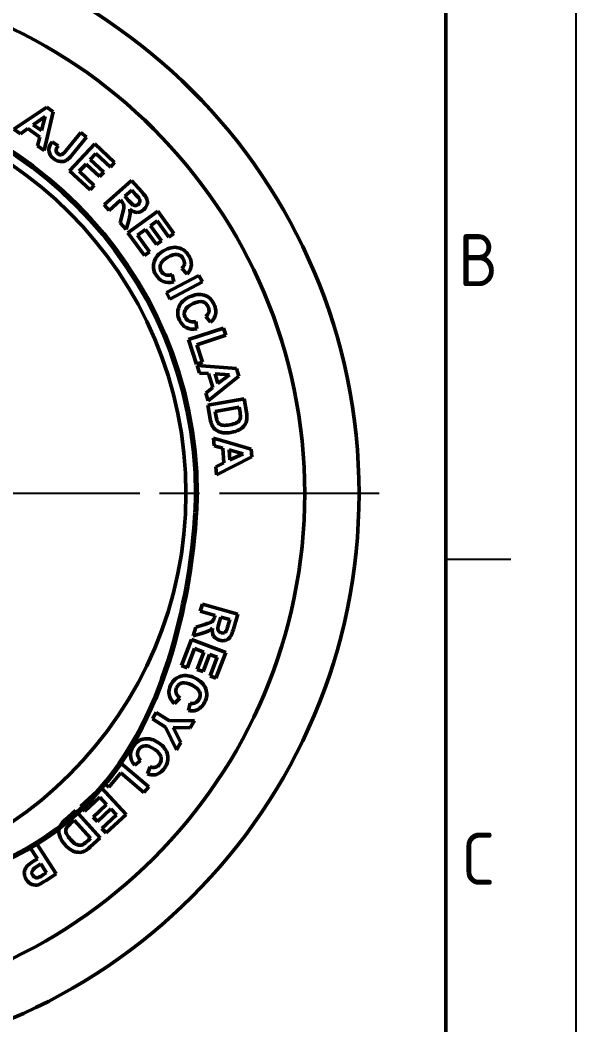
# Model space of a CAD drawing. Extents: x 0 to 616, y 0 to 436.
# Drawn here: x 553.8 to 616.4, y 233 to 346.3 of the extents above; entities that cross this region are included whole.
import ezdxf
from ezdxf.enums import TextEntityAlignment as Align

# ---------------------------------------------------------------- set-up
doc = ezdxf.new("R2010")
doc.units = 0
doc.header["$LTSCALE"] = 1.5
doc.linetypes.add('AM_ISO08W050', pattern=[18, 12, -1.5, 3, -1.5])
doc.layers.get('0').update_dxf_attribs({"linetype": 'CONTINUOUS'})
for name, color, linetype, lineweight in [('AM_0', 7, 'CONTINUOUS', 50), ('AM_7', 4, 'AM_ISO08W050', 25), ('AM_BOR', 7, 'CONTINUOUS', 50)]:
    doc.layers.add(name, color=color, linetype=linetype, lineweight=lineweight)
doc.styles.add('ACISOTS', font='isocp.shx', dxfattribs={"height": 1})

# ---------------------------------------------------------------- blocks, each defined once
blk = doc.blocks.new('A3 ZTL')
blk.add_line((401.174, 9.785), (401.174, 280.822))
at = {"layer": 'AM_BOR', "color": 135, "lineweight": 25}
for p, q in [((410.959, 290.607), (410.959, 0)), ((406.067, 190.313), (401.174, 190.313))]:
    blk.add_line(p, q, dxfattribs=at)
at = {"layer": 'AM_BOR', "color": 135, "lineweight": 25, "style": 'ACISOTS'}
for s, p in [('B', (403.62, 212.818)), ('C', (403.62, 167.808))]:
    blk.add_text(s, height=3.914, dxfattribs=at).set_placement(p, align=Align.MIDDLE)

msp = doc.modelspace()

# ---------------------------------------------------------------- linework, layer by layer
at = {"layer": 'AM_0'}
for radius in [64.3, 58.175, 44.79]:
    msp.add_circle((527.683, 292.885), radius, dxfattribs=at)
at = {"layer": 'AM_0', "color": 7, "lineweight": 70}
msp.add_open_spline([(527.683, 338.867), (553.073, 338.867), (573.665, 318.276), (573.665, 292.885), (573.665, 292.885), (573.665, 267.494), (553.073, 246.903), (527.683, 246.903), (527.683, 246.903), (502.292, 246.903), (481.7, 267.494), (481.7, 292.885), (481.7, 292.885), (481.7, 318.276), (502.292, 338.867), (527.683, 338.867)], degree=3, knots=[0, 0, 0, 0, 0.25, 0.25, 0.25, 0.375, 0.5, 0.5, 0.5, 0.625, 0.75, 0.75, 0.75, 0.875, 1, 1, 1, 1], dxfattribs=at)
at = {"layer": 'AM_0', "color": 7}
for points in [[(553.077, 333.988), (553.077, 333.988), (556.781, 336.46), (556.781, 336.46)], [(557.506, 335.952), (557.506, 335.952), (556.488, 331.6), (556.488, 331.6)], [(556.781, 336.46), (556.781, 336.46), (557.506, 335.952), (557.506, 335.952)], [(556.58, 335.419), (556.58, 335.419), (555.238, 334.478), (555.238, 334.478)], [(555.238, 334.478), (555.238, 334.478), (556.165, 333.829), (556.165, 333.829)], [(556.165, 333.829), (556.165, 333.829), (556.58, 335.419), (556.58, 335.419)], [(553.805, 333.478), (553.805, 333.478), (553.077, 333.988), (553.077, 333.988)], [(554.626, 334.054), (554.626, 334.054), (553.805, 333.478), (553.805, 333.478)], [(555.985, 333.103), (555.985, 333.103), (554.626, 334.054), (554.626, 334.054)], [(558.925, 331.546), (558.925, 331.546), (560.611, 333.628), (560.611, 333.628)], [(560.611, 333.628), (560.611, 333.628), (561.261, 333.103), (561.261, 333.103)], [(555.741, 332.123), (555.741, 332.123), (555.985, 333.103), (555.985, 333.103)], [(556.488, 331.6), (556.488, 331.6), (555.741, 332.123), (555.741, 332.123)], [(557.018, 331.552), (556.991, 331.868), (557.115, 332.2), (557.393, 332.545)], [(557.393, 332.545), (557.393, 332.545), (558.064, 332.119), (558.064, 332.119)], [(558.064, 332.119), (557.922, 331.928), (557.843, 331.776), (557.828, 331.661)], [(559.346, 329.295), (559.346, 329.295), (562.176, 332.329), (562.176, 332.329)], [(561.261, 333.103), (561.261, 333.103), (559.608, 331.061), (559.608, 331.061)], [(562.176, 332.329), (562.176, 332.329), (564.426, 330.231), (564.426, 330.231)], [(557.536, 330.689), (557.218, 330.947), (557.045, 331.234), (557.018, 331.552)], [(557.828, 331.661), (557.805, 331.489), (557.865, 331.344), (558.009, 331.228)], [(558.009, 331.228), (558.154, 331.11), (558.29, 331.068), (558.417, 331.103)], [(558.417, 331.103), (558.544, 331.137), (558.713, 331.285), (558.925, 331.546)], [(559.608, 331.061), (559.392, 330.795), (559.201, 330.609), (559.039, 330.503)], [(562.31, 331.244), (562.31, 331.244), (561.682, 330.572), (561.682, 330.572)], [(563.947, 329.718), (563.947, 329.718), (562.31, 331.244), (562.31, 331.244)], [(558.33, 330.329), (558.071, 330.349), (557.807, 330.47), (557.536, 330.689)], [(559.039, 330.503), (558.824, 330.366), (558.587, 330.308), (558.33, 330.329)], [(561.206, 330.061), (561.206, 330.061), (560.436, 329.235), (560.436, 329.235)], [(562.729, 328.641), (562.729, 328.641), (561.206, 330.061), (561.206, 330.061)], [(561.682, 330.572), (561.682, 330.572), (563.206, 329.151), (563.206, 329.151)], [(564.426, 330.231), (564.426, 330.231), (563.947, 329.718), (563.947, 329.718)], [(561.654, 327.143), (561.654, 327.143), (559.346, 329.295), (559.346, 329.295)], [(560.436, 329.235), (560.436, 329.235), (562.131, 327.655), (562.131, 327.655)], [(563.206, 329.151), (563.206, 329.151), (562.729, 328.641), (562.729, 328.641)], [(562.131, 327.655), (562.131, 327.655), (561.654, 327.143), (561.654, 327.143)], [(563.233, 325.442), (563.233, 325.442), (566.316, 328.218), (566.316, 328.218)], [(566.316, 328.218), (566.316, 328.218), (567.497, 326.907), (567.497, 326.907)], [(566.355, 327.125), (566.355, 327.125), (565.574, 326.421), (565.574, 326.421)], [(565.574, 326.421), (565.574, 326.421), (565.988, 325.961), (565.988, 325.961)], [(566.792, 326.64), (566.792, 326.64), (566.355, 327.125), (566.355, 327.125)], [(567.192, 326.176), (567.153, 326.232), (567.02, 326.387), (566.792, 326.64)], [(567.497, 326.907), (567.793, 326.578), (567.981, 326.314), (568.06, 326.114)], [(563.794, 324.819), (563.794, 324.819), (563.233, 325.442), (563.233, 325.442)], [(565.081, 325.978), (565.081, 325.978), (563.794, 324.819), (563.794, 324.819)], [(565.194, 325.852), (565.194, 325.852), (565.081, 325.978), (565.081, 325.978)], [(565.442, 325.507), (565.406, 325.594), (565.323, 325.709), (565.194, 325.852)], [(565.483, 325.204), (565.492, 325.319), (565.478, 325.42), (565.442, 325.507)], [(565.988, 325.961), (566.257, 325.662), (566.437, 325.487), (566.529, 325.435)], [(566.529, 325.435), (566.621, 325.383), (566.717, 325.365), (566.817, 325.378)], [(566.817, 325.378), (566.917, 325.392), (567.013, 325.439), (567.105, 325.523)], [(567.105, 325.523), (567.209, 325.617), (567.268, 325.72), (567.282, 325.832)], [(567.282, 325.832), (567.296, 325.945), (567.265, 326.06), (567.192, 326.176)], [(568.088, 325.49), (568.027, 325.272), (567.905, 325.082), (567.723, 324.918)], [(568.06, 326.114), (568.139, 325.915), (568.148, 325.707), (568.088, 325.49)], [(565.059, 323.414), (565.059, 323.414), (565.325, 324.468), (565.325, 324.468)], [(565.325, 324.468), (565.42, 324.844), (565.473, 325.089), (565.483, 325.204)], [(565.934, 322.286), (565.934, 322.286), (569.291, 324.724), (569.291, 324.724)], [(566.173, 324.392), (566.158, 324.22), (566.097, 323.952), (565.991, 323.588)], [(566.966, 324.605), (566.693, 324.606), (566.414, 324.724), (566.132, 324.96)], [(566.132, 324.96), (566.174, 324.753), (566.188, 324.565), (566.173, 324.392)], [(567.723, 324.918), (567.492, 324.71), (567.238, 324.605), (566.966, 324.605)], [(569.291, 324.724), (569.291, 324.724), (571.099, 322.236), (571.099, 322.236)], [(565.729, 322.669), (565.729, 322.669), (565.059, 323.414), (565.059, 323.414)], [(565.991, 323.588), (565.991, 323.588), (565.729, 322.669), (565.729, 322.669)], [(569.215, 323.634), (569.215, 323.634), (568.471, 323.093), (568.471, 323.093)], [(568.471, 323.093), (568.471, 323.093), (569.695, 321.408), (569.695, 321.408)], [(570.531, 321.823), (570.531, 321.823), (569.215, 323.634), (569.215, 323.634)], [(567.788, 319.733), (567.788, 319.733), (565.934, 322.286), (565.934, 322.286)], [(567.906, 322.683), (567.906, 322.683), (566.992, 322.019), (566.992, 322.019)], [(566.992, 322.019), (566.992, 322.019), (568.354, 320.144), (568.354, 320.144)], [(569.13, 320.998), (569.13, 320.998), (567.906, 322.683), (567.906, 322.683)], [(571.099, 322.236), (571.099, 322.236), (570.531, 321.823), (570.531, 321.823)], [(569.695, 321.408), (569.695, 321.408), (569.13, 320.998), (569.13, 320.998)], [(569.947, 320.278), (570.545, 320.624), (571.098, 320.737), (571.608, 320.62)], [(568.354, 320.144), (568.354, 320.144), (567.788, 319.733), (567.788, 319.733)], [(568.876, 319.045), (569.025, 319.541), (569.382, 319.952), (569.947, 320.278)], [(571.505, 319.849), (571.219, 319.905), (570.861, 319.809), (570.433, 319.562)], [(572.166, 319.367), (572.013, 319.633), (571.792, 319.794), (571.505, 319.849)], [(571.608, 320.62), (572.117, 320.502), (572.517, 320.191), (572.807, 319.688)], [(572.807, 319.688), (573.061, 319.248), (573.138, 318.816), (573.036, 318.392)], [(569.066, 317.587), (568.791, 318.064), (568.728, 318.55), (568.876, 319.045)], [(569.604, 318.756), (569.505, 318.481), (569.531, 318.213), (569.682, 317.952)], [(570.433, 319.562), (569.978, 319.299), (569.702, 319.031), (569.604, 318.756)], [(572, 318.261), (572.163, 318.411), (572.259, 318.584), (572.288, 318.782)], [(572.288, 318.782), (572.318, 318.979), (572.277, 319.174), (572.166, 319.367)], [(569.903, 316.797), (569.569, 316.938), (569.289, 317.201), (569.066, 317.587)], [(569.682, 317.952), (569.794, 317.759), (569.95, 317.629), (570.153, 317.561)], [(570.153, 317.561), (570.356, 317.493), (570.607, 317.504), (570.904, 317.595)], [(570.272, 315.554), (570.272, 315.554), (573.936, 317.502), (573.936, 317.502)], [(570.904, 317.595), (570.904, 317.595), (571.088, 316.764), (571.088, 316.764)], [(572.587, 317.642), (572.587, 317.642), (572, 318.261), (572, 318.261)], [(573.036, 318.392), (572.977, 318.139), (572.827, 317.89), (572.587, 317.642)], [(573.936, 317.502), (573.936, 317.502), (574.329, 316.762), (574.329, 316.762)], [(571.088, 316.764), (570.633, 316.645), (570.238, 316.656), (569.903, 316.797)], [(574.329, 316.762), (574.329, 316.762), (570.665, 314.814), (570.665, 314.814)], [(570.665, 314.814), (570.665, 314.814), (570.272, 315.554), (570.272, 315.554)], [(571.673, 313.932), (571.865, 314.412), (572.257, 314.791), (572.848, 315.067)], [(572.848, 315.067), (573.474, 315.359), (574.035, 315.423), (574.532, 315.262)], [(574.532, 315.262), (575.029, 315.1), (575.4, 314.756), (575.646, 314.229)], [(571.736, 312.462), (571.503, 312.961), (571.483, 313.452), (571.673, 313.932)], [(573.27, 314.311), (572.794, 314.089), (572.495, 313.846), (572.373, 313.58)], [(574.363, 314.504), (574.082, 314.584), (573.718, 314.52), (573.27, 314.311)], [(574.979, 313.965), (574.849, 314.244), (574.644, 314.424), (574.363, 314.504)], [(575.05, 313.372), (575.097, 313.566), (575.073, 313.764), (574.979, 313.965)], [(575.646, 314.229), (575.86, 313.769), (575.899, 313.332), (575.761, 312.918)], [(572.373, 313.58), (572.251, 313.315), (572.254, 313.046), (572.381, 312.773)], [(574.718, 312.878), (574.892, 313.013), (575.003, 313.178), (575.05, 313.372)], [(575.248, 312.21), (575.248, 312.21), (574.718, 312.878), (574.718, 312.878)], [(575.761, 312.918), (575.681, 312.672), (575.509, 312.436), (575.248, 312.21)], [(572.501, 311.603), (572.18, 311.772), (571.924, 312.059), (571.736, 312.462)], [(572.381, 312.773), (572.476, 312.571), (572.62, 312.427), (572.817, 312.342)], [(572.817, 312.342), (573.012, 312.256), (573.263, 312.246), (573.568, 312.31)], [(573.568, 312.31), (573.568, 312.31), (573.678, 311.466), (573.678, 311.466)], [(573.678, 311.466), (573.215, 311.388), (572.823, 311.433), (572.501, 311.603)], [(572.774, 310.264), (572.774, 310.264), (576.688, 311.536), (576.688, 311.536)], [(576.947, 310.739), (576.947, 310.739), (573.698, 309.684), (573.698, 309.684)], [(576.688, 311.536), (576.688, 311.536), (576.947, 310.739), (576.947, 310.739)], [(573.676, 307.487), (573.676, 307.487), (572.774, 310.264), (572.774, 310.264)], [(573.698, 309.684), (573.698, 309.684), (574.342, 307.703), (574.342, 307.703)], [(574.342, 307.703), (574.342, 307.703), (573.676, 307.487), (573.676, 307.487)], [(574.003, 306.475), (574.003, 306.475), (573.743, 307.325), (573.743, 307.325)], [(573.743, 307.325), (573.743, 307.325), (578.183, 306.992), (578.183, 306.992)], [(575.004, 306.423), (575.004, 306.423), (574.003, 306.475), (574.003, 306.475)], [(578.442, 306.145), (578.442, 306.145), (574.96, 303.343), (574.96, 303.343)], [(575.489, 304.837), (575.489, 304.837), (575.004, 306.423), (575.004, 306.423)], [(577.384, 306.295), (577.384, 306.295), (575.748, 306.381), (575.748, 306.381)], [(575.748, 306.381), (575.748, 306.381), (576.079, 305.298), (576.079, 305.298)], [(576.079, 305.298), (576.079, 305.298), (577.384, 306.295), (577.384, 306.295)], [(578.183, 306.992), (578.183, 306.992), (578.442, 306.145), (578.442, 306.145)], [(574.693, 304.215), (574.693, 304.215), (575.489, 304.837), (575.489, 304.837)], [(574.96, 303.343), (574.96, 303.343), (574.693, 304.215), (574.693, 304.215)], [(574.929, 302.854), (574.929, 302.854), (579.016, 303.575), (579.016, 303.575)], [(575.203, 301.303), (575.203, 301.303), (574.929, 302.854), (574.929, 302.854)], [(578.469, 302.628), (578.469, 302.628), (575.764, 302.151), (575.764, 302.151)], [(578.535, 302.258), (578.535, 302.258), (578.469, 302.628), (578.469, 302.628)], [(579.016, 303.575), (579.016, 303.575), (579.281, 302.067), (579.281, 302.067)], [(575.764, 302.151), (575.764, 302.151), (575.872, 301.536), (575.872, 301.536)], [(575.872, 301.536), (575.913, 301.305), (575.954, 301.141), (575.999, 301.043)], [(578.49, 301.158), (578.568, 301.275), (578.609, 301.414), (578.615, 301.574)], [(578.615, 301.574), (578.621, 301.694), (578.594, 301.921), (578.535, 302.258)], [(579.281, 302.067), (579.341, 301.727), (579.361, 301.464), (579.341, 301.276)], [(575.418, 300.587), (575.328, 300.759), (575.257, 300.997), (575.203, 301.303)], [(575.847, 300.066), (575.682, 300.184), (575.539, 300.358), (575.418, 300.587)], [(575.999, 301.043), (576.056, 300.916), (576.132, 300.814), (576.227, 300.74)], [(576.227, 300.74), (576.323, 300.665), (576.468, 300.617), (576.66, 300.594)], [(576.66, 300.594), (576.853, 300.571), (577.108, 300.586), (577.424, 300.642)], [(577.424, 300.642), (577.74, 300.698), (577.976, 300.769), (578.136, 300.854)], [(578.136, 300.854), (578.295, 300.94), (578.414, 301.041), (578.49, 301.158)], [(579.072, 300.594), (578.923, 300.391), (578.725, 300.222), (578.48, 300.087)], [(579.341, 301.276), (579.312, 301.024), (579.223, 300.796), (579.072, 300.594)], [(576.645, 299.755), (576.33, 299.805), (576.064, 299.908), (575.847, 300.066)], [(577.537, 299.783), (577.201, 299.724), (576.904, 299.714), (576.645, 299.755)], [(578.48, 300.087), (578.234, 299.952), (577.92, 299.85), (577.537, 299.783)], [(575.642, 298.267), (575.642, 298.267), (575.565, 299.152), (575.565, 299.152)], [(575.565, 299.152), (575.565, 299.152), (579.839, 297.904), (579.839, 297.904)], [(576.611, 298.008), (576.611, 298.008), (575.642, 298.267), (575.642, 298.267)], [(579.916, 297.021), (579.916, 297.021), (575.928, 295.004), (575.928, 295.004)], [(576.756, 296.356), (576.756, 296.356), (576.611, 298.008), (576.611, 298.008)], [(578.912, 297.388), (578.912, 297.388), (577.33, 297.812), (577.33, 297.812)], [(577.33, 297.812), (577.33, 297.812), (577.428, 296.684), (577.428, 296.684)], [(577.428, 296.684), (577.428, 296.684), (578.912, 297.388), (578.912, 297.388)], [(579.839, 297.904), (579.839, 297.904), (579.916, 297.021), (579.916, 297.021)], [(575.848, 295.913), (575.848, 295.913), (576.756, 296.356), (576.756, 296.356)], [(575.928, 295.004), (575.928, 295.004), (575.848, 295.913), (575.848, 295.913)], [(574.089, 279.622), (574.089, 279.622), (574.32, 280.428), (574.32, 280.428)], [(574.32, 280.428), (574.32, 280.428), (578.309, 279.284), (578.309, 279.284)], [(575.754, 279.144), (575.754, 279.144), (574.089, 279.622), (574.089, 279.622)], [(575.547, 278.589), (575.601, 278.666), (575.654, 278.796), (575.708, 278.982)], [(575.708, 278.982), (575.708, 278.982), (575.754, 279.144), (575.754, 279.144)], [(576.391, 278.962), (576.391, 278.962), (576.221, 278.367), (576.221, 278.367)], [(577.403, 278.672), (577.403, 278.672), (576.391, 278.962), (576.391, 278.962)], [(578.309, 279.284), (578.309, 279.284), (577.823, 277.589), (577.823, 277.589)], [(573.292, 276.841), (573.292, 276.841), (573.568, 277.804), (573.568, 277.804)], [(573.568, 277.804), (573.568, 277.804), (574.603, 278.138), (574.603, 278.138)], [(574.603, 278.138), (574.973, 278.256), (575.208, 278.341), (575.311, 278.394)], [(575.448, 277.714), (575.295, 277.569), (575.143, 277.456), (574.989, 277.378)], [(575.311, 278.394), (575.414, 278.447), (575.492, 278.512), (575.547, 278.589)], [(575.589, 276.819), (575.445, 277.05), (575.397, 277.349), (575.448, 277.714)], [(576.221, 278.367), (576.11, 277.98), (576.056, 277.734), (576.061, 277.628)], [(577.041, 277.46), (577.068, 277.523), (577.129, 277.717), (577.223, 278.044)], [(577.223, 278.044), (577.223, 278.044), (577.403, 278.672), (577.403, 278.672)], [(574.21, 277.106), (574.21, 277.106), (573.292, 276.841), (573.292, 276.841)], [(574.989, 277.378), (574.834, 277.3), (574.575, 277.209), (574.21, 277.106)], [(576.255, 276.342), (575.956, 276.428), (575.734, 276.588), (575.589, 276.819)], [(576.061, 277.628), (576.066, 277.523), (576.101, 277.432), (576.166, 277.354)], [(576.166, 277.354), (576.23, 277.277), (576.321, 277.221), (576.441, 277.187)], [(576.441, 277.187), (576.576, 277.148), (576.694, 277.153), (576.797, 277.201)], [(576.797, 277.201), (576.9, 277.249), (576.981, 277.335), (577.041, 277.46)], [(577.449, 276.691), (577.322, 276.518), (577.15, 276.399), (576.934, 276.336)], [(577.823, 277.589), (577.7, 277.162), (577.576, 276.863), (577.449, 276.691)], [(571.951, 273.496), (571.951, 273.496), (573.081, 276.442), (573.081, 276.442)], [(573.434, 275.409), (573.434, 275.409), (572.604, 273.246), (572.604, 273.246)], [(573.081, 276.442), (573.081, 276.442), (576.955, 274.955), (576.955, 274.955)], [(574.488, 275.005), (574.488, 275.005), (573.434, 275.409), (573.434, 275.409)], [(576.934, 276.336), (576.717, 276.273), (576.491, 276.275), (576.255, 276.342)], [(573.742, 273.06), (573.742, 273.06), (574.488, 275.005), (574.488, 275.005)], [(575.141, 274.754), (575.141, 274.754), (574.394, 272.81), (574.394, 272.81)], [(575.999, 274.425), (575.999, 274.425), (575.141, 274.754), (575.141, 274.754)], [(575.197, 272.335), (575.197, 272.335), (575.999, 274.425), (575.999, 274.425)], [(576.955, 274.955), (576.955, 274.955), (575.853, 272.083), (575.853, 272.083)], [(572.604, 273.246), (572.604, 273.246), (571.951, 273.496), (571.951, 273.496)], [(570.778, 271.346), (571.028, 271.836), (571.402, 272.154), (571.898, 272.3)], [(571.898, 272.3), (572.394, 272.444), (572.934, 272.369), (573.515, 272.073)], [(573.515, 272.073), (574.13, 271.759), (574.527, 271.357), (574.706, 270.866)], [(574.394, 272.81), (574.394, 272.81), (573.742, 273.06), (573.742, 273.06)], [(575.853, 272.083), (575.853, 272.083), (575.197, 272.335), (575.197, 272.335)], [(570.572, 270.214), (570.507, 270.571), (570.576, 270.949), (570.778, 271.346)], [(571.42, 271.028), (571.319, 270.829), (571.295, 270.627), (571.349, 270.42)], [(572.052, 271.532), (571.767, 271.465), (571.557, 271.297), (571.42, 271.028)], [(573.179, 271.275), (572.711, 271.513), (572.336, 271.599), (572.052, 271.532)], [(574.004, 270.533), (573.895, 270.803), (573.619, 271.05), (573.179, 271.275)], [(574.706, 270.866), (574.884, 270.375), (574.842, 269.87), (574.578, 269.352)], [(571.189, 269.202), (570.842, 269.519), (570.636, 269.856), (570.572, 270.214)], [(571.786, 269.808), (571.786, 269.808), (571.189, 269.202), (571.189, 269.202)], [(571.349, 270.42), (571.401, 270.213), (571.548, 270.009), (571.786, 269.808)], [(573.959, 269.715), (574.099, 269.989), (574.114, 270.262), (574.004, 270.533)], [(572.741, 268.423), (572.741, 268.423), (572.942, 269.252), (572.942, 269.252)], [(572.942, 269.252), (573.156, 269.197), (573.354, 269.211), (573.536, 269.294)], [(573.536, 269.294), (573.717, 269.376), (573.858, 269.517), (573.959, 269.715)], [(574.578, 269.352), (574.348, 268.9), (574.027, 268.601), (573.615, 268.455)], [(568.68, 267.485), (568.68, 267.485), (569.123, 268.194), (569.123, 268.194)], [(570.157, 266.562), (570.157, 266.562), (568.68, 267.485), (568.68, 267.485)], [(569.123, 268.194), (569.123, 268.194), (570.604, 267.268), (570.604, 267.268)], [(573.615, 268.455), (573.372, 268.366), (573.081, 268.356), (572.741, 268.423)], [(571.391, 263.992), (571.391, 263.992), (570.157, 266.562), (570.157, 266.562)], [(570.604, 267.268), (570.604, 267.268), (573.447, 267.283), (573.447, 267.283)], [(572.927, 266.45), (572.927, 266.45), (571.017, 266.492), (571.017, 266.492)], [(571.017, 266.492), (571.017, 266.492), (571.902, 264.811), (571.902, 264.811)], [(573.447, 267.283), (573.447, 267.283), (572.927, 266.45), (572.927, 266.45)], [(566.578, 264.438), (566.894, 264.889), (567.308, 265.152), (567.819, 265.227)], [(567.819, 265.227), (568.331, 265.301), (568.855, 265.152), (569.389, 264.777)], [(566.216, 263.346), (566.202, 263.708), (566.323, 264.073), (566.578, 264.438)], [(567.865, 264.445), (567.574, 264.419), (567.343, 264.281), (567.17, 264.034)], [(568.945, 264.034), (568.516, 264.335), (568.156, 264.473), (567.865, 264.445)], [(569.389, 264.777), (569.955, 264.381), (570.292, 263.927), (570.401, 263.416)], [(571.902, 264.811), (571.902, 264.811), (571.391, 263.992), (571.391, 263.992)], [(566.687, 262.258), (566.387, 262.62), (566.23, 262.982), (566.216, 263.346)], [(567.17, 264.034), (567.042, 263.852), (566.99, 263.655), (567.014, 263.442)], [(567.014, 263.442), (567.038, 263.229), (567.154, 263.007), (567.362, 262.776)], [(569.659, 263.184), (569.589, 263.467), (569.351, 263.75), (568.945, 264.034)], [(569.501, 262.381), (569.677, 262.632), (569.731, 262.9), (569.659, 263.184)], [(570.401, 263.416), (570.509, 262.905), (570.397, 262.412), (570.063, 261.935)], [(563.235, 260.232), (563.235, 260.232), (565.112, 262.469), (565.112, 262.469)], [(565.112, 262.469), (565.112, 262.469), (568.265, 259.823), (568.265, 259.823)], [(567.362, 262.776), (567.362, 262.776), (566.687, 262.258), (566.687, 262.258)], [(568.115, 261.271), (568.115, 261.271), (568.429, 262.064), (568.429, 262.064)], [(568.429, 262.064), (568.633, 261.98), (568.831, 261.966), (569.023, 262.023)], [(570.063, 261.935), (569.772, 261.52), (569.413, 261.268), (568.985, 261.18)], [(569.023, 262.023), (569.215, 262.079), (569.374, 262.199), (569.501, 262.381)], [(565.11, 261.377), (565.11, 261.377), (563.771, 259.782), (563.771, 259.782)], [(567.726, 259.182), (567.726, 259.182), (565.11, 261.377), (565.11, 261.377)], [(568.985, 261.18), (568.732, 261.127), (568.442, 261.158), (568.115, 261.271)], [(560.584, 257.587), (560.584, 257.587), (562.891, 259.739), (562.891, 259.739)], [(562.891, 259.739), (562.891, 259.739), (565.721, 256.704), (565.721, 256.704)], [(563.771, 259.782), (563.771, 259.782), (563.235, 260.232), (563.235, 260.232)], [(568.265, 259.823), (568.265, 259.823), (567.726, 259.182), (567.726, 259.182)], [(562.756, 258.656), (562.756, 258.656), (561.061, 257.075), (561.061, 257.075)], [(563.526, 257.83), (563.526, 257.83), (562.756, 258.656), (562.756, 258.656)], [(561.061, 257.075), (561.061, 257.075), (560.584, 257.587), (560.584, 257.587)], [(562.003, 256.41), (562.003, 256.41), (563.526, 257.83), (563.526, 257.83)], [(564.002, 257.319), (564.002, 257.319), (562.479, 255.899), (562.479, 255.899)], [(564.63, 256.647), (564.63, 256.647), (564.002, 257.319), (564.002, 257.319)], [(558.86, 256.084), (558.86, 256.084), (560.031, 257.138), (560.031, 257.138)], [(560.031, 257.138), (560.031, 257.138), (562.807, 254.055), (562.807, 254.055)], [(562.479, 255.899), (562.479, 255.899), (562.003, 256.41), (562.003, 256.41)], [(562.993, 255.12), (562.993, 255.12), (564.63, 256.647), (564.63, 256.647)], [(565.721, 256.704), (565.721, 256.704), (563.472, 254.607), (563.472, 254.607)], [(558.152, 254.882), (558.165, 255.084), (558.237, 255.298), (558.368, 255.522)], [(558.368, 255.522), (558.465, 255.689), (558.63, 255.876), (558.86, 256.084)], [(559.062, 255.271), (558.984, 255.155), (558.938, 255.037), (558.925, 254.917)], [(559.412, 255.64), (559.238, 255.483), (559.121, 255.361), (559.062, 255.271)], [(559.877, 256.058), (559.877, 256.058), (559.412, 255.64), (559.412, 255.64)], [(561.715, 254.016), (561.715, 254.016), (559.877, 256.058), (559.877, 256.058)], [(563.472, 254.607), (563.472, 254.607), (562.993, 255.12), (562.993, 255.12)], [(558.312, 254.04), (558.187, 254.334), (558.133, 254.614), (558.152, 254.882)], [(558.808, 253.299), (558.58, 253.552), (558.414, 253.8), (558.312, 254.04)], [(558.925, 254.917), (558.913, 254.796), (558.949, 254.648), (559.031, 254.472)], [(559.031, 254.472), (559.113, 254.297), (559.262, 254.089), (559.476, 253.85)], [(561.436, 253.765), (561.436, 253.765), (561.715, 254.016), (561.715, 254.016)], [(562.807, 254.055), (562.807, 254.055), (561.669, 253.03), (561.669, 253.03)], [(554.881, 253.023), (554.881, 253.023), (555.583, 253.479), (555.583, 253.479)], [(555.733, 251.71), (555.733, 251.71), (554.881, 253.023), (554.881, 253.023)], [(555.583, 253.479), (555.583, 253.479), (557.843, 249.999), (557.843, 249.999)], [(559.565, 252.66), (559.321, 252.797), (559.068, 253.01), (558.808, 253.299)], [(559.476, 253.85), (559.691, 253.612), (559.877, 253.449), (560.033, 253.358)], [(560.033, 253.358), (560.191, 253.269), (560.34, 253.222), (560.479, 253.219)], [(560.479, 253.219), (560.62, 253.216), (560.759, 253.254), (560.898, 253.334)], [(560.898, 253.334), (561.003, 253.392), (561.181, 253.536), (561.436, 253.765)], [(561.669, 253.03), (561.413, 252.799), (561.2, 252.643), (561.03, 252.561)], [(555.275, 251.413), (555.275, 251.413), (555.733, 251.71), (555.733, 251.71)], [(560.309, 252.427), (560.058, 252.446), (559.81, 252.524), (559.565, 252.66)], [(561.03, 252.561), (560.801, 252.451), (560.561, 252.406), (560.309, 252.427)], [(554.249, 249.953), (554.232, 250.149), (554.256, 250.327), (554.322, 250.488)], [(554.322, 250.488), (554.387, 250.648), (554.473, 250.782), (554.579, 250.889)], [(554.579, 250.889), (554.725, 251.031), (554.957, 251.206), (555.275, 251.413)], [(555.733, 250.869), (555.456, 250.689), (555.282, 250.551), (555.213, 250.454)], [(556.117, 251.119), (556.117, 251.119), (555.733, 250.869), (555.733, 250.869)], [(556.758, 250.132), (556.758, 250.132), (556.117, 251.119), (556.117, 251.119)], [(554.482, 249.338), (554.344, 249.552), (554.266, 249.757), (554.249, 249.953)], [(555.124, 248.792), (554.876, 248.88), (554.662, 249.062), (554.482, 249.338)], [(555.104, 250.141), (555.102, 250.028), (555.134, 249.921), (555.201, 249.818)], [(555.213, 250.454), (555.143, 250.357), (555.107, 250.253), (555.104, 250.141)], [(555.201, 249.818), (555.283, 249.692), (555.388, 249.612), (555.516, 249.577)], [(555.516, 249.577), (555.643, 249.543), (555.771, 249.553), (555.898, 249.607)], [(555.898, 249.607), (555.993, 249.645), (556.166, 249.747), (556.419, 249.911)], [(556.419, 249.911), (556.419, 249.911), (556.758, 250.132), (556.758, 250.132)], [(557.843, 249.999), (557.843, 249.999), (556.716, 249.267), (556.716, 249.267)], [(555.847, 248.777), (555.614, 248.7), (555.372, 248.704), (555.124, 248.792)], [(556.716, 249.267), (556.289, 248.99), (555.999, 248.827), (555.847, 248.777)]]:
    msp.add_open_spline(points, degree=3, dxfattribs=at)
at = {"layer": 'AM_7'}
msp.add_line((594.251, 292.885), (461.114, 292.885), dxfattribs=at)

# ---------------------------------------------------------------- block references
at = {"layer": 'AM_0', "lineweight": 0, "xscale": 1.5, "yscale": 1.5, "zscale": 1.5}
msp.add_blockref('A3 ZTL', (0, 0), dxfattribs=at)

doc.saveas('drawing.dxf')
